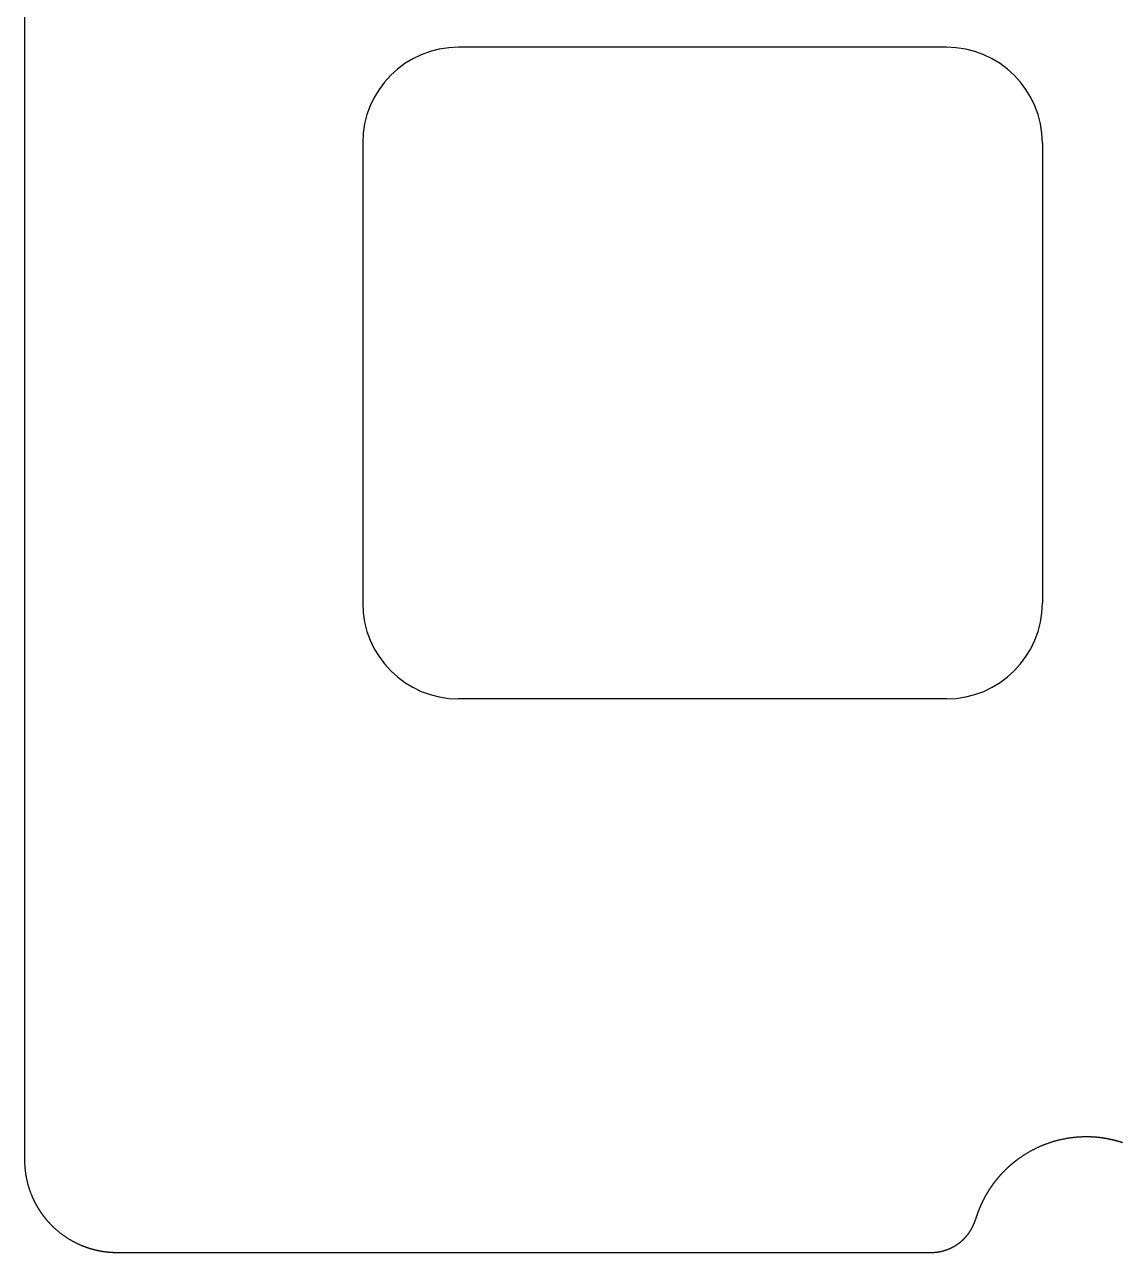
# Model space of a CAD drawing. Header units: millimetres. Extents: x -10 to 277, y -95 to 18.
# Drawn here: x -9.9 to 13.84, y -95.23 to -68.66 of the extents above; entities that cross this region are included whole.
import ezdxf

# ---------------------------------------------------------------- set-up
doc = ezdxf.new("R2010")
doc.units = ezdxf.units.MM
doc.header["$MEASUREMENT"] = 0
doc.layers.add('BLACK', color=7, linetype='CONTINUOUS')
doc.layers.add('Edge.Cuts', color=53, linetype='CONTINUOUS')

msp = doc.modelspace()

# ---------------------------------------------------------------- linework, layer by layer
at = {"layer": 'BLACK', "linetype": 'Continuous'}
for p, q in [((10.037501, -69.15), (-0.5125, -69.15)), ((-2.587499, -71.225), (-2.587499, -81.175001)), ((12.112501, -71.225), (12.112501, -81.175)), ((10.037501, -83.25), (-0.512499, -83.25))]:
    msp.add_line(p, q, dxfattribs=at)
at = {"layer": 'BLACK'}
for centre, radius, start, end in [((-0.512495, -71.225004), 2.075004, 90.0001381, 179.9998896), ((10.037501, -71.225), 2.075, 0, 90), ((-0.512497, -81.174998), 2.075002, 180.0000828, 269.9999448), ((10.037501, -81.175), 2.075, 270, 0)]:
    msp.add_arc(centre, radius, start, end, dxfattribs=at)
at = {"layer": 'Edge.Cuts', "linetype": 'Continuous'}
for p, q in [((-9.9, 16.026), (-9.9, -93.226)), ((11.969982, -92.977242), (11.957281, -92.983462)), ((11.982716, -92.971094), (11.969982, -92.977242)), ((11.995484, -92.965019), (11.982716, -92.971094)), ((12.008286, -92.959017), (11.995484, -92.965019)), ((12.02112, -92.953088), (12.008286, -92.959017)), ((12.033987, -92.947231), (12.02112, -92.953088)), ((12.046885, -92.941448), (12.033987, -92.947231)), ((12.059815, -92.935739), (12.046885, -92.941448)), ((12.072777, -92.930103), (12.059815, -92.935739)), ((12.085769, -92.924541), (12.072777, -92.930103)), ((12.098791, -92.919053), (12.085769, -92.924541)), ((12.111843, -92.913639), (12.098791, -92.919053)), ((12.124925, -92.9083), (12.111843, -92.913639)), ((12.138036, -92.903035), (12.124925, -92.9083)), ((12.151175, -92.897844), (12.138036, -92.903035)), ((12.164343, -92.892729), (12.151175, -92.897844)), ((12.177539, -92.887688), (12.164343, -92.892729)), ((12.190762, -92.882723), (12.177539, -92.887688)), ((12.204012, -92.877833), (12.190762, -92.882723)), ((12.217289, -92.873018), (12.204012, -92.877833)), ((12.230592, -92.868279), (12.217289, -92.873018)), ((12.243921, -92.863615), (12.230592, -92.868279)), ((12.257275, -92.859027), (12.243921, -92.863615)), ((12.270654, -92.854516), (12.257275, -92.859027)), ((12.284058, -92.85008), (12.270654, -92.854516)), ((12.297486, -92.84572), (12.284058, -92.85008)), ((12.310938, -92.841437), (12.297486, -92.84572)), ((12.324414, -92.83723), (12.310938, -92.841437)), ((12.337912, -92.8331), (12.324414, -92.83723)), ((12.351433, -92.829047), (12.337912, -92.8331)), ((12.364976, -92.82507), (12.351433, -92.829047)), ((12.378542, -92.82117), (12.364976, -92.82507)), ((12.392128, -92.817348), (12.378542, -92.82117)), ((12.405736, -92.813602), (12.392128, -92.817348)), ((12.419365, -92.809934), (12.405736, -92.813602)), ((12.433014, -92.806343), (12.419365, -92.809934)), ((12.446683, -92.802829), (12.433014, -92.806343)), ((12.460371, -92.799393), (12.446683, -92.802829)), ((12.474079, -92.796034), (12.460371, -92.799393)), ((12.487805, -92.792754), (12.474079, -92.796034)), ((12.50155, -92.789551), (12.487805, -92.792754)), ((12.515313, -92.786426), (12.50155, -92.789551)), ((12.529094, -92.783378), (12.515313, -92.786426)), ((12.542892, -92.780409), (12.529094, -92.783378)), ((12.556707, -92.777518), (12.542892, -92.780409)), ((12.570539, -92.774706), (12.556707, -92.777518)), ((12.584387, -92.771971), (12.570539, -92.774706)), ((12.598251, -92.769315), (12.584387, -92.771971)), ((12.61213, -92.766737), (12.598251, -92.769315)), ((12.626025, -92.764238), (12.61213, -92.766737)), ((12.639935, -92.761817), (12.626025, -92.764238)), ((12.653859, -92.759475), (12.639935, -92.761817)), ((12.667797, -92.757212), (12.653859, -92.759475)), ((12.681749, -92.755028), (12.667797, -92.757212)), ((12.695715, -92.752922), (12.681749, -92.755028)), ((12.709694, -92.750895), (12.695715, -92.752922)), ((12.723685, -92.748947), (12.709694, -92.750895)), ((12.737689, -92.747078), (12.723685, -92.748947)), ((12.751706, -92.745288), (12.737689, -92.747078)), ((12.765734, -92.743577), (12.751706, -92.745288)), ((12.779773, -92.741946), (12.765734, -92.743577)), ((12.793824, -92.740393), (12.779773, -92.741946)), ((12.807886, -92.73892), (12.793824, -92.740393)), ((12.821958, -92.737526), (12.807886, -92.73892)), ((12.83604, -92.736211), (12.821958, -92.737526)), ((12.850133, -92.734976), (12.83604, -92.736211)), ((12.864235, -92.73382), (12.850133, -92.734976)), ((12.878346, -92.732744), (12.864235, -92.73382)), ((12.892466, -92.731747), (12.878346, -92.732744)), ((12.906595, -92.73083), (12.892466, -92.731747)), ((12.920732, -92.729992), (12.906595, -92.73083)), ((12.934877, -92.729234), (12.920732, -92.729992)), ((12.94903, -92.728556), (12.934877, -92.729234)), ((12.963191, -92.727957), (12.94903, -92.728556)), ((12.977359, -92.727438), (12.963191, -92.727957)), ((12.991533, -92.726999), (12.977359, -92.727438)), ((13.005714, -92.726639), (12.991533, -92.726999)), ((13.019902, -92.72636), (13.005714, -92.726639)), ((13.034096, -92.72616), (13.019902, -92.72636)), ((13.048295, -92.72604), (13.034096, -92.72616)), ((13.0625, -92.726), (13.048295, -92.72604)), ((13.069065, -92.726009), (13.0625, -92.726)), ((13.076173, -92.726037), (13.069065, -92.726009)), ((13.083277, -92.726086), (13.076173, -92.726037)), ((13.090382, -92.726154), (13.083277, -92.726086)), ((13.097483, -92.726243), (13.090382, -92.726154)), ((13.104585, -92.726351), (13.097483, -92.726243)), ((13.111683, -92.726479), (13.104585, -92.726351)), ((13.118782, -92.726628), (13.111683, -92.726479)), ((13.125877, -92.726796), (13.118782, -92.726628)), ((13.132972, -92.726985), (13.125877, -92.726796)), ((13.140064, -92.727193), (13.132972, -92.726985)), ((13.147157, -92.727422), (13.140064, -92.727193)), ((13.154245, -92.72767), (13.147157, -92.727422)), ((13.161334, -92.727938), (13.154245, -92.72767)), ((13.168418, -92.728226), (13.161334, -92.727938)), ((13.175504, -92.728535), (13.168418, -92.728226)), ((13.182585, -92.728863), (13.175504, -92.728535)), ((13.189666, -92.729211), (13.182585, -92.728863)), ((13.196743, -92.729579), (13.189666, -92.729211)), ((13.203821, -92.729967), (13.196743, -92.729579)), ((13.210894, -92.730375), (13.203821, -92.729967)), ((13.217967, -92.730803), (13.210894, -92.730375)), ((13.225036, -92.73125), (13.217967, -92.730803)), ((13.232105, -92.731718), (13.225036, -92.73125)), ((13.23917, -92.732206), (13.232105, -92.731718)), ((13.246235, -92.732713), (13.23917, -92.732206)), ((13.253295, -92.733241), (13.246235, -92.732713)), ((13.260355, -92.733788), (13.253295, -92.733241)), ((13.267411, -92.734355), (13.260355, -92.733788)), ((13.274466, -92.734942), (13.267411, -92.734355)), ((13.281517, -92.735549), (13.274466, -92.734942)), ((13.288568, -92.736176), (13.281517, -92.735549)), ((13.295614, -92.736823), (13.288568, -92.736176)), ((13.302659, -92.737489), (13.295614, -92.736823)), ((13.3097, -92.738176), (13.302659, -92.737489)), ((13.316741, -92.738882), (13.3097, -92.738176)), ((13.323776, -92.739608), (13.316741, -92.738882)), ((13.330812, -92.740354), (13.323776, -92.739608)), ((13.337842, -92.74112), (13.330812, -92.740354)), ((13.344871, -92.741905), (13.337842, -92.74112)), ((13.351896, -92.742711), (13.344871, -92.741905)), ((13.35892, -92.743536), (13.351896, -92.742711)), ((13.365939, -92.744381), (13.35892, -92.743536)), ((13.372957, -92.745246), (13.365939, -92.744381)), ((13.37997, -92.746131), (13.372957, -92.745246)), ((13.386982, -92.747035), (13.37997, -92.746131)), ((13.393989, -92.747959), (13.386982, -92.747035)), ((13.400995, -92.748904), (13.393989, -92.747959)), ((13.407996, -92.749867), (13.400995, -92.748904)), ((13.414996, -92.750851), (13.407996, -92.749867)), ((13.42199, -92.751854), (13.414996, -92.750851)), ((13.428983, -92.752877), (13.42199, -92.751854)), ((13.435971, -92.75392), (13.428983, -92.752877)), ((13.442958, -92.754983), (13.435971, -92.75392)), ((13.449939, -92.756065), (13.442958, -92.754983)), ((13.456919, -92.757167), (13.449939, -92.756065)), ((13.463893, -92.758288), (13.456919, -92.757167)), ((13.470866, -92.75943), (13.463893, -92.758288)), ((13.477833, -92.760591), (13.470866, -92.75943)), ((13.484798, -92.761772), (13.477833, -92.760591)), ((13.491758, -92.762972), (13.484798, -92.761772)), ((13.498717, -92.764192), (13.491758, -92.762972)), ((13.505669, -92.765432), (13.498717, -92.764192)), ((13.51262, -92.766692), (13.505669, -92.765432)), ((13.519565, -92.767971), (13.51262, -92.766692)), ((13.526508, -92.769269), (13.519565, -92.767971)), ((13.533445, -92.770588), (13.526508, -92.769269)), ((13.54038, -92.771926), (13.533445, -92.770588)), ((13.547309, -92.773283), (13.54038, -92.771926)), ((13.554236, -92.774661), (13.547309, -92.773283)), ((13.561157, -92.776057), (13.554236, -92.774661)), ((13.568076, -92.777474), (13.561157, -92.776057)), ((13.574989, -92.778909), (13.568076, -92.777474)), ((13.5819, -92.780365), (13.574989, -92.778909)), ((13.588804, -92.78184), (13.5819, -92.780365)), ((13.595706, -92.783335), (13.588804, -92.78184)), ((13.602601, -92.784849), (13.595706, -92.783335)), ((13.609495, -92.786382), (13.602601, -92.784849)), ((13.616381, -92.787935), (13.609495, -92.786382)), ((13.623265, -92.789508), (13.616381, -92.787935)), ((13.630143, -92.7911), (13.623265, -92.789508)), ((13.637018, -92.792712), (13.630143, -92.7911)), ((13.643887, -92.794343), (13.637018, -92.792712)), ((13.650752, -92.795994), (13.643887, -92.794343)), ((13.657612, -92.797663), (13.650752, -92.795994)), ((13.664468, -92.799353), (13.657612, -92.797663)), ((13.671317, -92.801062), (13.664468, -92.799353)), ((13.678164, -92.80279), (13.671317, -92.801062)), ((13.685004, -92.804537), (13.678164, -92.80279)), ((13.69184, -92.806305), (13.685004, -92.804537)), ((13.69867, -92.808091), (13.69184, -92.806305)), ((13.705496, -92.809897), (13.69867, -92.808091)), ((13.712316, -92.811722), (13.705496, -92.809897)), ((13.719132, -92.813566), (13.712316, -92.811722)), ((13.725942, -92.81543), (13.719132, -92.813566)), ((13.732747, -92.817313), (13.725942, -92.81543)), ((13.739546, -92.819215), (13.732747, -92.817313)), ((13.746341, -92.821137), (13.739546, -92.819215)), ((13.753129, -92.823078), (13.746341, -92.821137)), ((13.759914, -92.825038), (13.753129, -92.823078)), ((13.766691, -92.827017), (13.759914, -92.825038)), ((13.773464, -92.829016), (13.766691, -92.827017)), ((13.78023, -92.831034), (13.773464, -92.829016)), ((13.786992, -92.833071), (13.78023, -92.831034)), ((13.793747, -92.835127), (13.786992, -92.833071)), ((13.800497, -92.837203), (13.793747, -92.835127)), ((13.80724, -92.839297), (13.800497, -92.837203)), ((13.813979, -92.841411), (13.80724, -92.839297)), ((13.820711, -92.843544), (13.813979, -92.841411)), ((13.827438, -92.845696), (13.820711, -92.843544)), ((13.834157, -92.847867), (13.827438, -92.845696)), ((13.840872, -92.850057), (13.834157, -92.847867)), ((13.84758, -92.852266), (13.840872, -92.850057)), ((-9.9, -93.226), (-9.89996, -93.238654)), ((-9.89996, -93.238654), (-9.89984, -93.251306)), ((11.543092, -93.240699), (11.537475, -93.24501)), ((11.548721, -93.236404), (11.543092, -93.240699)), ((11.554362, -93.232124), (11.548721, -93.236404)), ((11.560016, -93.227861), (11.554362, -93.232124)), ((11.565681, -93.223614), (11.560016, -93.227861)), ((11.571358, -93.219382), (11.565681, -93.223614)), ((11.582749, -93.210968), (11.571358, -93.219382)), ((11.594186, -93.202618), (11.582749, -93.210968)), ((11.605671, -93.194333), (11.594186, -93.202618)), ((11.617202, -93.186113), (11.605671, -93.194333)), ((11.628779, -93.177958), (11.617202, -93.186113)), ((11.640402, -93.169869), (11.628779, -93.177958)), ((11.65207, -93.161846), (11.640402, -93.169869)), ((11.663782, -93.15389), (11.65207, -93.161846)), ((11.67554, -93.145999), (11.663782, -93.15389)), ((11.687341, -93.138176), (11.67554, -93.145999)), ((11.699186, -93.13042), (11.687341, -93.138176)), ((11.711074, -93.12273), (11.699186, -93.13042)), ((11.723005, -93.115109), (11.711074, -93.12273)), ((11.734979, -93.107555), (11.723005, -93.115109)), ((11.746994, -93.10007), (11.734979, -93.107555)), ((11.759051, -93.092652), (11.746994, -93.10007)), ((11.77115, -93.085303), (11.759051, -93.092652)), ((11.783289, -93.078024), (11.77115, -93.085303)), ((11.795468, -93.070813), (11.783289, -93.078024)), ((11.807687, -93.063671), (11.795468, -93.070813)), ((11.819946, -93.056599), (11.807687, -93.063671)), ((11.832244, -93.049597), (11.819946, -93.056599)), ((11.844581, -93.042665), (11.832244, -93.049597)), ((11.856955, -93.035803), (11.844581, -93.042665)), ((11.869368, -93.029011), (11.856955, -93.035803)), ((11.881818, -93.02229), (11.869368, -93.029011)), ((11.894305, -93.015641), (11.881818, -93.02229)), ((11.906829, -93.009062), (11.894305, -93.015641)), ((11.919389, -93.002554), (11.906829, -93.009062)), ((11.931985, -92.996118), (11.919389, -93.002554)), ((11.944616, -92.989754), (11.931985, -92.996118)), ((11.957281, -92.983462), (11.944616, -92.989754)), ((-9.89984, -93.251306), (-9.89964, -93.263956)), ((-9.89964, -93.263956), (-9.89936, -93.276603)), ((-9.89936, -93.276603), (-9.899001, -93.289248)), ((-9.899001, -93.289248), (-9.898561, -93.301889)), ((-9.898561, -93.301889), (-9.898042, -93.314526)), ((-9.898042, -93.314526), (-9.897442, -93.327159)), ((-9.897442, -93.327159), (-9.896763, -93.339787)), ((-9.896763, -93.339787), (-9.896004, -93.35241)), ((-9.896004, -93.35241), (-9.895166, -93.365028)), ((-9.895166, -93.365028), (-9.894247, -93.37764)), ((-9.894247, -93.37764), (-9.893249, -93.390245)), ((-9.893249, -93.390245), (-9.892171, -93.402843)), ((-9.892171, -93.402843), (-9.891014, -93.415434)), ((-9.891014, -93.415434), (-9.889777, -93.428017)), ((-9.889777, -93.428017), (-9.88846, -93.440592)), ((-9.88846, -93.440592), (-9.887064, -93.453157)), ((-9.887064, -93.453157), (-9.885589, -93.465714)), ((-9.885589, -93.465714), (-9.884034, -93.478261)), ((-9.884034, -93.478261), (-9.8824, -93.490798)), ((-9.8824, -93.490798), (-9.880686, -93.503325)), ((-9.880686, -93.503325), (-9.878894, -93.51584)), ((11.248629, -93.50544), (11.243765, -93.510578)), ((11.253506, -93.500317), (11.248629, -93.50544)), ((11.258398, -93.495206), (11.253506, -93.500317)), ((11.263304, -93.49011), (11.258398, -93.495206)), ((11.268226, -93.485027), (11.263304, -93.49011)), ((11.273161, -93.479958), (11.268226, -93.485027)), ((11.278111, -93.474903), (11.273161, -93.479958)), ((11.283076, -93.469862), (11.278111, -93.474903)), ((11.288055, -93.464834), (11.283076, -93.469862)), ((11.293048, -93.459821), (11.288055, -93.464834)), ((11.298055, -93.454821), (11.293048, -93.459821)), ((11.303077, -93.449836), (11.298055, -93.454821)), ((11.308113, -93.444865), (11.303077, -93.449836)), ((11.313163, -93.439908), (11.308113, -93.444865)), ((11.318227, -93.434964), (11.313163, -93.439908)), ((11.323305, -93.430036), (11.318227, -93.434964)), ((11.328398, -93.425121), (11.323305, -93.430036)), ((11.333504, -93.420221), (11.328398, -93.425121)), ((11.338625, -93.415335), (11.333504, -93.420221)), ((11.343758, -93.410464), (11.338625, -93.415335)), ((11.348907, -93.405607), (11.343758, -93.410464)), ((11.354068, -93.400764), (11.348907, -93.405607)), ((11.359244, -93.395936), (11.354068, -93.400764)), ((11.364433, -93.391123), (11.359244, -93.395936)), ((11.369637, -93.386324), (11.364433, -93.391123)), ((11.374853, -93.381539), (11.369637, -93.386324)), ((11.380084, -93.37677), (11.374853, -93.381539)), ((11.385327, -93.372015), (11.380084, -93.37677)), ((11.390585, -93.367274), (11.385327, -93.372015)), ((11.395856, -93.362549), (11.390585, -93.367274)), ((11.40114, -93.357838), (11.395856, -93.362549)), ((11.406437, -93.353143), (11.40114, -93.357838)), ((11.411749, -93.348462), (11.406437, -93.353143)), ((11.417073, -93.343796), (11.411749, -93.348462)), ((11.42241, -93.339145), (11.417073, -93.343796)), ((11.427761, -93.334509), (11.42241, -93.339145)), ((11.433125, -93.329889), (11.427761, -93.334509)), ((11.438502, -93.325283), (11.433125, -93.329889)), ((11.443892, -93.320692), (11.438502, -93.325283)), ((11.449295, -93.316117), (11.443892, -93.320692)), ((11.454711, -93.311557), (11.449295, -93.316117)), ((11.46014, -93.307012), (11.454711, -93.311557)), ((11.465582, -93.302483), (11.46014, -93.307012)), ((11.471036, -93.297969), (11.465582, -93.302483)), ((11.476504, -93.29347), (11.471036, -93.297969)), ((11.481984, -93.288987), (11.476504, -93.29347)), ((11.487476, -93.284519), (11.481984, -93.288987)), ((11.492982, -93.280066), (11.487476, -93.284519)), ((11.4985, -93.27563), (11.492982, -93.280066)), ((11.50403, -93.271208), (11.4985, -93.27563)), ((11.509574, -93.266803), (11.50403, -93.271208)), ((11.515129, -93.262413), (11.509574, -93.266803)), ((11.520697, -93.258038), (11.515129, -93.262413)), ((11.526277, -93.25368), (11.520697, -93.258038)), ((11.53187, -93.249337), (11.526277, -93.25368)), ((11.537475, -93.24501), (11.53187, -93.249337)), ((-9.878894, -93.51584), (-9.877022, -93.528344)), ((-9.877022, -93.528344), (-9.875071, -93.540836)), ((-9.875071, -93.540836), (-9.873041, -93.553315)), ((-9.873041, -93.553315), (-9.870933, -93.565781)), ((-9.870933, -93.565781), (-9.868745, -93.578234)), ((-9.868745, -93.578234), (-9.866479, -93.590673)), ((-9.866479, -93.590673), (-9.864134, -93.603098)), ((-9.864134, -93.603098), (-9.86171, -93.615507)), ((-9.86171, -93.615507), (-9.859208, -93.627902)), ((-9.859208, -93.627902), (-9.856628, -93.64028)), ((-9.856628, -93.64028), (-9.853969, -93.652642)), ((-9.853969, -93.652642), (-9.851232, -93.664988)), ((-9.851232, -93.664988), (-9.848417, -93.677316)), ((-9.848417, -93.677316), (-9.845524, -93.689626)), ((-9.845524, -93.689626), (-9.842553, -93.701918)), ((-9.842553, -93.701918), (-9.839505, -93.714191)), ((-9.839505, -93.714191), (-9.836379, -93.726446)), ((-9.836379, -93.726446), (-9.833175, -93.73868)), ((-9.833175, -93.73868), (-9.829894, -93.750894)), ((-9.829894, -93.750894), (-9.826535, -93.763087)), ((-9.826535, -93.763087), (-9.8231, -93.775259)), ((-9.8231, -93.775259), (-9.819587, -93.78741)), ((11.028324, -93.772348), (11.024224, -93.778099)), ((11.03244, -93.766607), (11.028324, -93.772348)), ((11.036572, -93.760879), (11.03244, -93.766607)), ((11.040721, -93.755161), (11.036572, -93.760879)), ((11.044886, -93.749456), (11.040721, -93.755161)), ((11.049067, -93.743762), (11.044886, -93.749456)), ((11.053264, -93.73808), (11.049067, -93.743762)), ((11.057478, -93.732409), (11.053264, -93.73808)), ((11.061708, -93.726751), (11.057478, -93.732409)), ((11.065954, -93.721104), (11.061708, -93.726751)), ((11.070216, -93.715469), (11.065954, -93.721104)), ((11.074494, -93.709846), (11.070216, -93.715469)), ((11.078788, -93.704235), (11.074494, -93.709846)), ((11.083099, -93.698636), (11.078788, -93.704235)), ((11.087424, -93.693049), (11.083099, -93.698636)), ((11.091767, -93.687474), (11.087424, -93.693049)), ((11.096124, -93.681912), (11.091767, -93.687474)), ((11.100499, -93.676361), (11.096124, -93.681912)), ((11.104888, -93.670823), (11.100499, -93.676361)), ((11.109294, -93.665296), (11.104888, -93.670823)), ((11.113714, -93.659783), (11.109294, -93.665296)), ((11.118152, -93.654281), (11.113714, -93.659783)), ((11.122604, -93.648793), (11.118152, -93.654281)), ((11.127073, -93.643316), (11.122604, -93.648793)), ((11.131556, -93.637852), (11.127073, -93.643316)), ((11.136056, -93.6324), (11.131556, -93.637852)), ((11.140571, -93.626962), (11.136056, -93.6324)), ((11.145102, -93.621535), (11.140571, -93.626962)), ((11.149648, -93.616122), (11.145102, -93.621535)), ((11.15421, -93.610721), (11.149648, -93.616122)), ((11.158786, -93.605333), (11.15421, -93.610721)), ((11.163379, -93.599957), (11.158786, -93.605333)), ((11.167986, -93.594595), (11.163379, -93.599957)), ((11.17261, -93.589245), (11.167986, -93.594595)), ((11.177248, -93.583909), (11.17261, -93.589245)), ((11.181901, -93.578585), (11.177248, -93.583909)), ((11.18657, -93.573275), (11.181901, -93.578585)), ((11.191254, -93.567977), (11.18657, -93.573275)), ((11.195953, -93.562693), (11.191254, -93.567977)), ((11.200667, -93.557421), (11.195953, -93.562693)), ((11.205396, -93.552163), (11.200667, -93.557421)), ((11.21014, -93.546918), (11.205396, -93.552163)), ((11.214899, -93.541687), (11.21014, -93.546918)), ((11.219673, -93.536468), (11.214899, -93.541687)), ((11.224462, -93.531263), (11.219673, -93.536468)), ((11.229266, -93.526071), (11.224462, -93.531263)), ((11.234084, -93.520894), (11.229266, -93.526071)), ((11.238918, -93.515729), (11.234084, -93.520894)), ((11.243765, -93.510578), (11.238918, -93.515729)), ((-9.819587, -93.78741), (-9.815998, -93.799538)), ((-9.815998, -93.799538), (-9.812332, -93.811644)), ((-9.812332, -93.811644), (-9.80859, -93.823726)), ((-9.80859, -93.823726), (-9.804771, -93.835785)), ((-9.804771, -93.835785), (-9.800875, -93.847819)), ((-9.800875, -93.847819), (-9.796904, -93.859829)), ((-9.796904, -93.859829), (-9.792857, -93.871814)), ((-9.792857, -93.871814), (-9.788734, -93.883773)), ((-9.788734, -93.883773), (-9.784535, -93.895706)), ((-9.784535, -93.895706), (-9.780261, -93.907613)), ((-9.780261, -93.907613), (-9.775912, -93.919492)), ((-9.775912, -93.919492), (-9.771487, -93.931344)), ((-9.771487, -93.931344), (-9.766988, -93.943167)), ((-9.766988, -93.943167), (-9.762414, -93.954962)), ((-9.762414, -93.954962), (-9.757765, -93.966728)), ((-9.757765, -93.966728), (-9.753042, -93.978465)), ((-9.753042, -93.978465), (-9.748245, -93.990171)), ((-9.748245, -93.990171), (-9.745819, -93.996013)), ((-9.745819, -93.996013), (-9.743374, -94.001847)), ((-9.743374, -94.001847), (-9.740911, -94.007674)), ((-9.740911, -94.007674), (-9.738429, -94.013492)), ((-9.738429, -94.013492), (-9.735929, -94.019303)), ((-9.735929, -94.019303), (-9.733411, -94.025106)), ((-9.733411, -94.025106), (-9.730874, -94.030901)), ((-9.730874, -94.030901), (-9.728319, -94.036688)), ((-9.728319, -94.036688), (-9.725746, -94.042466)), ((10.863838, -94.035692), (10.860487, -94.041906)), ((10.867207, -94.029485), (10.863838, -94.035692)), ((10.870593, -94.02329), (10.867207, -94.029485)), ((10.873998, -94.017103), (10.870593, -94.02329)), ((10.877419, -94.010928), (10.873998, -94.017103)), ((10.880858, -94.00476), (10.877419, -94.010928)), ((10.884314, -93.998604), (10.880858, -94.00476)), ((10.887789, -93.992456), (10.884314, -93.998604)), ((10.891279, -93.98632), (10.887789, -93.992456)), ((10.894788, -93.980192), (10.891279, -93.98632)), ((10.898314, -93.974076), (10.894788, -93.980192)), ((10.901857, -93.967968), (10.898314, -93.974076)), ((10.905417, -93.961872), (10.901857, -93.967968)), ((10.908996, -93.955784), (10.905417, -93.961872)), ((10.91259, -93.949709), (10.908996, -93.955784)), ((10.916203, -93.943641), (10.91259, -93.949709)), ((10.919832, -93.937586), (10.916203, -93.943641)), ((10.923479, -93.931539), (10.919832, -93.937586)), ((10.927142, -93.925505), (10.923479, -93.931539)), ((10.930823, -93.919479), (10.927142, -93.925505)), ((10.934521, -93.913465), (10.930823, -93.919479)), ((10.938236, -93.90746), (10.934521, -93.913465)), ((10.941967, -93.901467), (10.938236, -93.90746)), ((10.945717, -93.895483), (10.941967, -93.901467)), ((10.949482, -93.889511), (10.945717, -93.895483)), ((10.953266, -93.883548), (10.949482, -93.889511)), ((10.957065, -93.877598), (10.953266, -93.883548)), ((10.960882, -93.871656), (10.957065, -93.877598)), ((10.964715, -93.865727), (10.960882, -93.871656)), ((10.968566, -93.859807), (10.964715, -93.865727)), ((10.972433, -93.8539), (10.968566, -93.859807)), ((10.976317, -93.848002), (10.972433, -93.8539)), ((10.980217, -93.842116), (10.976317, -93.848002)), ((10.984135, -93.83624), (10.980217, -93.842116)), ((10.988069, -93.830377), (10.984135, -93.83624)), ((10.992021, -93.824522), (10.988069, -93.830377)), ((10.995988, -93.818681), (10.992021, -93.824522)), ((10.999972, -93.812849), (10.995988, -93.818681)), ((11.003972, -93.80703), (10.999972, -93.812849)), ((11.00799, -93.801221), (11.003972, -93.80703)), ((11.012024, -93.795424), (11.00799, -93.801221)), ((11.016074, -93.789637), (11.012024, -93.795424)), ((11.020141, -93.783863), (11.016074, -93.789637)), ((11.024224, -93.778099), (11.020141, -93.783863)), ((-9.725746, -94.042466), (-9.723154, -94.048237)), ((-9.723154, -94.048237), (-9.720544, -94.053999)), ((-9.720544, -94.053999), (-9.717916, -94.059753)), ((-9.717916, -94.059753), (-9.71527, -94.065499)), ((-9.71527, -94.065499), (-9.712606, -94.071236)), ((-9.712606, -94.071236), (-9.709923, -94.076965)), ((-9.709923, -94.076965), (-9.707223, -94.082685)), ((-9.707223, -94.082685), (-9.704504, -94.088397)), ((-9.704504, -94.088397), (-9.701767, -94.0941)), ((-9.701767, -94.0941), (-9.699013, -94.099794)), ((-9.699013, -94.099794), (-9.69624, -94.10548)), ((-9.69624, -94.10548), (-9.69345, -94.111157)), ((-9.69345, -94.111157), (-9.690641, -94.116825)), ((-9.690641, -94.116825), (-9.687815, -94.122484)), ((-9.687815, -94.122484), (-9.68497, -94.128134)), ((-9.68497, -94.128134), (-9.682108, -94.133775)), ((-9.682108, -94.133775), (-9.679228, -94.139407)), ((-9.679228, -94.139407), (-9.67633, -94.14503)), ((-9.67633, -94.14503), (-9.673415, -94.150643)), ((-9.673415, -94.150643), (-9.670482, -94.156247)), ((-9.670482, -94.156247), (-9.66753, -94.161843)), ((-9.66753, -94.161843), (-9.664562, -94.167428)), ((-9.664562, -94.167428), (-9.661576, -94.173004)), ((-9.661576, -94.173004), (-9.658572, -94.178571)), ((-9.658572, -94.178571), (-9.65555, -94.184128)), ((-9.65555, -94.184128), (-9.652512, -94.189675)), ((-9.652512, -94.189675), (-9.649455, -94.195213)), ((-9.649455, -94.195213), (-9.646381, -94.200741)), ((-9.646381, -94.200741), (-9.64329, -94.20626)), ((-9.64329, -94.20626), (-9.640181, -94.211768)), ((-9.640181, -94.211768), (-9.637055, -94.217267)), ((-9.637055, -94.217267), (-9.633911, -94.222755)), ((-9.633911, -94.222755), (-9.63075, -94.228234)), ((-9.63075, -94.228234), (-9.627572, -94.233702)), ((-9.627572, -94.233702), (-9.624376, -94.239161)), ((-9.624376, -94.239161), (-9.621164, -94.244609)), ((-9.621164, -94.244609), (-9.617934, -94.250047)), ((-9.617934, -94.250047), (-9.614687, -94.255475)), ((-9.614687, -94.255475), (-9.611423, -94.260893)), ((-9.611423, -94.260893), (-9.608142, -94.266299)), ((-9.608142, -94.266299), (-9.604843, -94.271696)), ((-9.604843, -94.271696), (-9.601528, -94.277082)), ((-9.601528, -94.277082), (-9.598195, -94.282458)), ((-9.598195, -94.282458), (-9.594846, -94.287823)), ((-9.594846, -94.287823), (-9.59148, -94.293178)), ((-9.59148, -94.293178), (-9.588097, -94.298521)), ((-9.588097, -94.298521), (-9.584696, -94.303854)), ((-9.584696, -94.303854), (-9.58128, -94.309176)), ((10.738431, -94.304541), (10.735835, -94.311125)), ((10.741046, -94.297963), (10.738431, -94.304541)), ((10.743679, -94.291396), (10.741046, -94.297963)), ((10.746331, -94.284835), (10.743679, -94.291396)), ((10.749001, -94.278283), (10.746331, -94.284835)), ((10.751689, -94.271738), (10.749001, -94.278283)), ((10.754395, -94.265203), (10.751689, -94.271738)), ((10.75712, -94.258675), (10.754395, -94.265203)), ((10.759863, -94.252156), (10.75712, -94.258675)), ((10.762625, -94.245644), (10.759863, -94.252156)), ((10.765403, -94.239142), (10.762625, -94.245644)), ((10.768201, -94.232647), (10.765403, -94.239142)), ((10.771017, -94.226162), (10.768201, -94.232647)), ((10.773851, -94.219684), (10.771017, -94.226162)), ((10.776702, -94.213216), (10.773851, -94.219684)), ((10.779573, -94.206754), (10.776702, -94.213216)), ((10.782461, -94.200303), (10.779573, -94.206754)), ((10.785367, -94.193859), (10.782461, -94.200303)), ((10.788291, -94.187426), (10.785367, -94.193859)), ((10.791234, -94.180999), (10.788291, -94.187426)), ((10.794194, -94.174583), (10.791234, -94.180999)), ((10.797172, -94.168173), (10.794194, -94.174583)), ((10.800168, -94.161775), (10.797172, -94.168173)), ((10.803183, -94.155383), (10.800168, -94.161775)), ((10.806215, -94.149002), (10.803183, -94.155383)), ((10.809265, -94.142628), (10.806215, -94.149002)), ((10.812333, -94.136265), (10.809265, -94.142628)), ((10.815419, -94.129909), (10.812333, -94.136265)), ((10.818522, -94.123564), (10.815419, -94.129909)), ((10.821644, -94.117226), (10.818522, -94.123564)), ((10.824783, -94.1109), (10.821644, -94.117226)), ((10.827941, -94.10458), (10.824783, -94.1109)), ((10.831115, -94.098272), (10.827941, -94.10458)), ((10.834308, -94.09197), (10.831115, -94.098272)), ((10.837518, -94.08568), (10.834308, -94.09197)), ((10.840747, -94.079398), (10.837518, -94.08568)), ((10.843992, -94.073127), (10.840747, -94.079398)), ((10.847256, -94.066863), (10.843992, -94.073127)), ((10.850537, -94.06061), (10.847256, -94.066863)), ((10.853836, -94.054366), (10.850537, -94.06061)), ((10.857152, -94.048132), (10.853836, -94.054366)), ((10.860487, -94.041906), (10.857152, -94.048132)), ((-9.58128, -94.309176), (-9.577846, -94.314487)), ((-9.577846, -94.314487), (-9.574396, -94.319787)), ((-9.574396, -94.319787), (-9.570928, -94.325077)), ((-9.570928, -94.325077), (-9.567444, -94.330355)), ((-9.567444, -94.330355), (-9.563944, -94.335623)), ((-9.563944, -94.335623), (-9.560427, -94.340879)), ((-9.560427, -94.340879), (-9.556893, -94.346124)), ((-9.556893, -94.346124), (-9.553343, -94.351357)), ((-9.553343, -94.351357), (-9.549775, -94.35658)), ((-9.549775, -94.35658), (-9.546192, -94.361791)), ((-9.546192, -94.361791), (-9.542592, -94.366991)), ((-9.542592, -94.366991), (-9.538976, -94.372179)), ((-9.538976, -94.372179), (-9.535343, -94.377356)), ((-9.535343, -94.377356), (-9.531695, -94.382521)), ((-9.531695, -94.382521), (-9.528029, -94.387676)), ((-9.528029, -94.387676), (-9.524348, -94.392817)), ((-9.524348, -94.392817), (-9.52065, -94.397948)), ((-9.52065, -94.397948), (-9.516936, -94.403067)), ((-9.516936, -94.403067), (-9.513205, -94.408174)), ((-9.513205, -94.408174), (-9.509459, -94.413269)), ((-9.509459, -94.413269), (-9.505696, -94.418353)), ((-9.505696, -94.418353), (-9.501918, -94.423424)), ((-9.501918, -94.423424), (-9.498123, -94.428484)), ((-9.498123, -94.428484), (-9.494313, -94.433531)), ((-9.494313, -94.433531), (-9.490486, -94.438566)), ((-9.490486, -94.438566), (-9.486644, -94.443589)), ((-9.486644, -94.443589), (-9.482785, -94.448601)), ((-9.482785, -94.448601), (-9.478911, -94.453599)), ((-9.478911, -94.453599), (-9.475021, -94.458586)), ((-9.475021, -94.458586), (-9.471115, -94.46356)), ((-9.471115, -94.46356), (-9.467193, -94.468523)), ((-9.467193, -94.468523), (-9.463256, -94.473472)), ((-9.463256, -94.473472), (-9.459303, -94.47841)), ((-9.459303, -94.47841), (-9.455335, -94.483334)), ((-9.455335, -94.483334), (-9.45135, -94.488247)), ((-9.45135, -94.488247), (-9.447351, -94.493146)), ((-9.447351, -94.493146), (-9.443335, -94.498034)), ((-9.443335, -94.498034), (-9.439304, -94.502907)), ((-9.439304, -94.502907), (-9.435258, -94.50777)), ((-9.435258, -94.50777), (-9.431196, -94.512618)), ((-9.431196, -94.512618), (-9.427119, -94.517455)), ((-9.427119, -94.517455), (-9.423027, -94.522278)), ((-9.423027, -94.522278), (-9.418918, -94.527089)), ((-9.418918, -94.527089), (-9.414796, -94.531886)), ((-9.414796, -94.531886), (-9.410657, -94.536671)), ((-9.410657, -94.536671), (-9.406504, -94.541442)), ((-9.406504, -94.541442), (-9.402335, -94.546201)), ((-9.402335, -94.546201), (-9.398151, -94.550946)), ((-9.398151, -94.550946), (-9.393952, -94.555678)), ((-9.393952, -94.555678), (-9.389738, -94.560397)), ((-9.389738, -94.560397), (-9.385509, -94.565104)), ((-9.385509, -94.565104), (-9.381265, -94.569796)), ((-9.381265, -94.569796), (-9.377006, -94.574475)), ((10.646164, -94.573281), (10.647708, -94.569076)), ((10.647708, -94.569076), (10.649235, -94.564861)), ((10.649235, -94.564861), (10.650742, -94.560641)), ((10.650742, -94.560641), (10.652232, -94.556412)), ((10.652232, -94.556412), (10.653702, -94.552176)), ((10.653702, -94.552176), (10.655154, -94.547932)), ((10.655154, -94.547932), (10.656587, -94.543682)), ((10.656587, -94.543682), (10.658002, -94.539422)), ((10.658002, -94.539422), (10.659397, -94.535157)), ((10.659397, -94.535157), (10.660775, -94.530883)), ((10.660775, -94.530883), (10.662133, -94.526604)), ((10.662133, -94.526604), (10.663473, -94.522316)), ((10.663473, -94.522316), (10.664793, -94.518022)), ((10.664793, -94.518022), (10.666096, -94.51372)), ((10.666096, -94.51372), (10.6667, -94.5117)), ((10.668584, -94.505411), (10.6667, -94.5117)), ((10.670642, -94.498608), (10.668584, -94.505411)), ((10.672719, -94.491814), (10.670642, -94.498608)), ((10.674814, -94.485024), (10.672719, -94.491814)), ((10.676928, -94.478245), (10.674814, -94.485024)), ((10.679061, -94.47147), (10.676928, -94.478245)), ((10.681213, -94.464704), (10.679061, -94.47147)), ((10.683383, -94.457944), (10.681213, -94.464704)), ((10.685572, -94.451193), (10.683383, -94.457944)), ((10.68778, -94.444447), (10.685572, -94.451193)), ((10.690006, -94.43771), (10.68778, -94.444447)), ((10.692251, -94.430979), (10.690006, -94.43771)), ((10.694515, -94.424257), (10.692251, -94.430979)), ((10.696797, -94.41754), (10.694515, -94.424257)), ((10.699098, -94.410833), (10.696797, -94.41754)), ((10.701418, -94.404131), (10.699098, -94.410833)), ((10.703755, -94.397439), (10.701418, -94.404131)), ((10.706112, -94.390752), (10.703755, -94.397439)), ((10.708487, -94.384075), (10.706112, -94.390752)), ((10.710881, -94.377404), (10.708487, -94.384075)), ((10.713293, -94.370742), (10.710881, -94.377404)), ((10.715724, -94.364086), (10.713293, -94.370742)), ((10.718173, -94.357439), (10.715724, -94.364086)), ((10.720641, -94.350799), (10.718173, -94.357439)), ((10.723127, -94.344168), (10.720641, -94.350799)), ((10.725632, -94.337542), (10.723127, -94.344168)), ((10.728155, -94.330927), (10.725632, -94.337542)), ((10.730697, -94.324318), (10.728155, -94.330927)), ((10.733256, -94.317718), (10.730697, -94.324318)), ((10.735835, -94.311125), (10.733256, -94.317718)), ((-9.377006, -94.574475), (-9.372733, -94.579141)), ((-9.372733, -94.579141), (-9.368443, -94.583794)), ((-9.368443, -94.583794), (-9.36414, -94.588433)), ((-9.36414, -94.588433), (-9.359821, -94.593059)), ((-9.359821, -94.593059), (-9.355489, -94.597671)), ((-9.355489, -94.597671), (-9.35114, -94.60227)), ((-9.35114, -94.60227), (-9.346778, -94.606854)), ((-9.346778, -94.606854), (-9.3424, -94.611426)), ((-9.3424, -94.611426), (-9.338009, -94.615984)), ((-9.338009, -94.615984), (-9.333602, -94.620528)), ((-9.333602, -94.620528), (-9.329182, -94.625058)), ((-9.329182, -94.625058), (-9.324746, -94.629575)), ((-9.324746, -94.629575), (-9.320296, -94.634077)), ((-9.320296, -94.634077), (-9.315831, -94.638567)), ((-9.315831, -94.638567), (-9.3142, -94.6402)), ((-9.3142, -94.6402), (-9.305223, -94.64912)), ((-9.305223, -94.64912), (-9.296191, -94.657982)), ((-9.296191, -94.657982), (-9.287104, -94.666787)), ((-9.287104, -94.666787), (-9.277963, -94.675533)), ((-9.277963, -94.675533), (-9.268767, -94.68422)), ((-9.268767, -94.68422), (-9.259517, -94.692849)), ((-9.259517, -94.692849), (-9.250213, -94.701418)), ((-9.250213, -94.701418), (-9.240855, -94.709928)), ((-9.240855, -94.709928), (-9.231445, -94.718378)), ((-9.231445, -94.718378), (-9.221982, -94.726768)), ((-9.221982, -94.726768), (-9.212466, -94.735097)), ((-9.212466, -94.735097), (-9.202898, -94.743366)), ((-9.202898, -94.743366), (-9.193278, -94.751574)), ((-9.193278, -94.751574), (-9.183607, -94.759721)), ((-9.183607, -94.759721), (-9.173885, -94.767806)), ((-9.173885, -94.767806), (-9.164113, -94.77583)), ((-9.164113, -94.77583), (-9.154289, -94.783791)), ((-9.154289, -94.783791), (-9.144416, -94.79169)), ((-9.144416, -94.79169), (-9.134493, -94.799526)), ((-9.134493, -94.799526), (-9.124521, -94.8073)), ((-9.124521, -94.8073), (-9.1145, -94.81501)), ((-9.1145, -94.81501), (-9.104431, -94.822656)), ((-9.104431, -94.822656), (-9.094313, -94.830239)), ((-9.094313, -94.830239), (-9.084148, -94.837757)), ((-9.084148, -94.837757), (-9.073935, -94.845211)), ((10.496601, -94.841516), (10.499346, -94.837988)), ((10.499346, -94.837988), (10.502073, -94.834449)), ((10.502073, -94.834449), (10.504785, -94.830896)), ((10.504785, -94.830896), (10.507481, -94.827333)), ((10.507481, -94.827333), (10.510161, -94.823756)), ((10.510161, -94.823756), (10.512824, -94.82017)), ((10.512824, -94.82017), (10.515472, -94.81657)), ((10.515472, -94.81657), (10.518102, -94.812959)), ((10.518102, -94.812959), (10.520718, -94.809336)), ((10.520718, -94.809336), (10.523315, -94.805703)), ((10.523315, -94.805703), (10.525898, -94.802056)), ((10.525898, -94.802056), (10.528463, -94.7984)), ((10.528463, -94.7984), (10.531012, -94.794731)), ((10.531012, -94.794731), (10.533544, -94.791052)), ((10.533544, -94.791052), (10.536061, -94.787361)), ((10.536061, -94.787361), (10.53856, -94.78366)), ((10.53856, -94.78366), (10.541043, -94.779946)), ((10.541043, -94.779946), (10.543508, -94.776223)), ((10.543508, -94.776223), (10.545957, -94.772488)), ((10.545957, -94.772488), (10.548389, -94.768743)), ((10.548389, -94.768743), (10.550805, -94.764986)), ((10.550805, -94.764986), (10.553203, -94.761219)), ((10.553203, -94.761219), (10.555585, -94.757441)), ((10.555585, -94.757441), (10.557949, -94.753653)), ((10.557949, -94.753653), (10.560297, -94.749854)), ((10.560297, -94.749854), (10.562627, -94.746045)), ((10.562627, -94.746045), (10.56494, -94.742225)), ((10.56494, -94.742225), (10.567236, -94.738395)), ((10.567236, -94.738395), (10.569515, -94.734554)), ((10.569515, -94.734554), (10.571777, -94.730705)), ((10.571777, -94.730705), (10.574021, -94.726844)), ((10.574021, -94.726844), (10.576248, -94.722974)), ((10.576248, -94.722974), (10.578458, -94.719092)), ((10.578458, -94.719092), (10.58065, -94.715203)), ((10.58065, -94.715203), (10.582825, -94.711302)), ((10.582825, -94.711302), (10.584982, -94.707393)), ((10.584982, -94.707393), (10.587123, -94.703472)), ((10.587123, -94.703472), (10.589245, -94.699543)), ((10.589245, -94.699543), (10.59135, -94.695603)), ((10.59135, -94.695603), (10.593437, -94.691656)), ((10.593437, -94.691656), (10.595507, -94.687697)), ((10.595507, -94.687697), (10.597558, -94.68373)), ((10.597558, -94.68373), (10.599593, -94.679753)), ((10.599593, -94.679753), (10.601609, -94.675768)), ((10.601609, -94.675768), (10.603608, -94.671771)), ((10.603608, -94.671771), (10.605589, -94.667768)), ((10.605589, -94.667768), (10.607552, -94.663753)), ((10.607552, -94.663753), (10.609497, -94.659732)), ((10.609497, -94.659732), (10.611424, -94.655699)), ((10.611424, -94.655699), (10.613333, -94.65166)), ((10.613333, -94.65166), (10.615225, -94.64761)), ((10.615225, -94.64761), (10.617098, -94.643553)), ((10.617098, -94.643553), (10.618954, -94.639485)), ((10.618954, -94.639485), (10.620791, -94.635411)), ((10.620791, -94.635411), (10.62261, -94.631326)), ((10.62261, -94.631326), (10.624411, -94.627234)), ((10.624411, -94.627234), (10.626194, -94.623132)), ((10.626194, -94.623132), (10.627959, -94.619024)), ((10.627959, -94.619024), (10.629706, -94.614905)), ((10.629706, -94.614905), (10.631433, -94.61078)), ((10.631433, -94.61078), (10.633144, -94.606645)), ((10.633144, -94.606645), (10.634835, -94.602504)), ((10.634835, -94.602504), (10.636509, -94.598352)), ((10.636509, -94.598352), (10.638164, -94.594194)), ((10.638164, -94.594194), (10.639801, -94.590027)), ((10.639801, -94.590027), (10.641419, -94.585853)), ((10.641419, -94.585853), (10.64302, -94.581669)), ((10.64302, -94.581669), (10.644601, -94.57748)), ((10.644601, -94.57748), (10.646164, -94.573281)), ((-9.073935, -94.845211), (-9.063675, -94.852601)), ((-9.063675, -94.852601), (-9.053368, -94.859925)), ((-9.053368, -94.859925), (-9.043016, -94.867184)), ((-9.043016, -94.867184), (-9.032617, -94.874378)), ((-9.032617, -94.874378), (-9.022173, -94.881506)), ((-9.022173, -94.881506), (-9.011684, -94.888567)), ((-9.011684, -94.888567), (-9.00115, -94.895563)), ((-9.00115, -94.895563), (-8.990572, -94.902491)), ((-8.990572, -94.902491), (-8.979951, -94.909353)), ((-8.979951, -94.909353), (-8.969286, -94.916148)), ((-8.969286, -94.916148), (-8.958578, -94.922875)), ((-8.958578, -94.922875), (-8.947827, -94.929534)), ((-8.947827, -94.929534), (-8.937034, -94.936126)), ((-8.937034, -94.936126), (-8.9262, -94.942649)), ((-8.9262, -94.942649), (-8.915324, -94.949104)), ((-8.915324, -94.949104), (-8.904408, -94.95549)), ((-8.904408, -94.95549), (-8.893451, -94.961806)), ((-8.893451, -94.961806), (-8.882454, -94.968054)), ((-8.882454, -94.968054), (-8.871417, -94.974232)), ((-8.871417, -94.974232), (-8.860342, -94.98034)), ((-8.860342, -94.98034), (-8.849228, -94.986379)), ((-8.849228, -94.986379), (-8.838075, -94.992347)), ((-8.838075, -94.992347), (-8.826885, -94.998244)), ((-8.826885, -94.998244), (-8.815658, -95.004071)), ((-8.815658, -95.004071), (-8.804394, -95.009826)), ((-8.804394, -95.009826), (-8.793093, -95.015511)), ((-8.793093, -95.015511), (-8.781757, -95.021124)), ((-8.781757, -95.021124), (-8.770385, -95.026665)), ((-8.770385, -95.026665), (-8.758978, -95.032134)), ((-8.758978, -95.032134), (-8.747537, -95.037531)), ((-8.747537, -95.037531), (-8.736061, -95.042856)), ((-8.736061, -95.042856), (-8.724552, -95.048108)), ((-8.724552, -95.048108), (-8.71301, -95.053287)), ((-8.71301, -95.053287), (-8.701436, -95.058394)), ((-8.701436, -95.058394), (-8.689829, -95.063427)), ((-8.689829, -95.063427), (-8.67819, -95.068386)), ((-8.67819, -95.068386), (-8.66652, -95.073272)), ((-8.66652, -95.073272), (-8.660674, -95.075687)), ((-8.660674, -95.075687), (-8.65482, -95.078084)), ((-8.65482, -95.078084), (-8.648958, -95.080462)), ((-8.648958, -95.080462), (-8.643089, -95.082822)), ((-8.643089, -95.082822), (-8.637213, -95.085163)), ((-8.637213, -95.085163), (-8.631329, -95.087486)), ((-8.631329, -95.087486), (-8.625438, -95.08979)), ((-8.625438, -95.08979), (-8.619539, -95.092075)), ((-8.619539, -95.092075), (-8.613633, -95.094342)), ((-8.613633, -95.094342), (-8.607721, -95.09659)), ((-8.607721, -95.09659), (-8.601801, -95.098819)), ((-8.601801, -95.098819), (-8.595874, -95.101029)), ((-8.595874, -95.101029), (-8.58994, -95.103221)), ((-8.58994, -95.103221), (-8.583999, -95.105394)), ((10.180415, -95.107611), (10.188283, -95.10335)), ((10.188283, -95.10335), (10.196114, -95.099018)), ((10.196114, -95.099018), (10.203906, -95.094616)), ((10.203906, -95.094616), (10.21166, -95.090144)), ((10.21166, -95.090144), (10.219374, -95.085602)), ((10.219374, -95.085602), (10.227047, -95.080992)), ((10.227047, -95.080992), (10.23468, -95.076313)), ((10.23468, -95.076313), (10.242271, -95.071565)), ((10.242271, -95.071565), (10.24982, -95.066749)), ((10.24982, -95.066749), (10.257326, -95.061866)), ((10.257326, -95.061866), (10.264789, -95.056916)), ((10.264789, -95.056916), (10.272207, -95.051899)), ((10.272207, -95.051899), (10.279581, -95.046816)), ((10.279581, -95.046816), (10.286909, -95.041667)), ((10.286909, -95.041667), (10.294191, -95.036453)), ((10.294191, -95.036453), (10.301426, -95.031173)), ((10.301426, -95.031173), (10.308614, -95.02583)), ((10.308614, -95.02583), (10.31219, -95.023134)), ((10.31219, -95.023134), (10.315754, -95.020422)), ((10.315754, -95.020422), (10.319306, -95.017694)), ((10.319306, -95.017694), (10.322845, -95.01495)), ((10.322845, -95.01495), (10.326373, -95.012191)), ((10.326373, -95.012191), (10.329887, -95.009416)), ((10.329887, -95.009416), (10.33339, -95.006625)), ((10.33339, -95.006625), (10.33688, -95.003819)), ((10.33688, -95.003819), (10.340357, -95.000997)), ((10.340357, -95.000997), (10.343822, -94.998159)), ((10.343822, -94.998159), (10.347274, -94.995307)), ((10.347274, -94.995307), (10.350713, -94.992439)), ((10.350713, -94.992439), (10.354139, -94.989555)), ((10.354139, -94.989555), (10.357552, -94.986657)), ((10.357552, -94.986657), (10.360952, -94.983743)), ((10.360952, -94.983743), (10.364339, -94.980814)), ((10.364339, -94.980814), (10.367713, -94.97787)), ((10.367713, -94.97787), (10.371074, -94.974911)), ((10.371074, -94.974911), (10.374421, -94.971938)), ((10.374421, -94.971938), (10.377755, -94.968949)), ((10.377755, -94.968949), (10.381075, -94.965945)), ((10.381075, -94.965945), (10.384382, -94.962927)), ((10.384382, -94.962927), (10.387675, -94.959895)), ((10.387675, -94.959895), (10.390955, -94.956847)), ((10.390955, -94.956847), (10.39422, -94.953785)), ((10.39422, -94.953785), (10.397472, -94.950709)), ((10.397472, -94.950709), (10.40071, -94.947618)), ((10.40071, -94.947618), (10.403934, -94.944513)), ((10.403934, -94.944513), (10.407144, -94.941394)), ((10.407144, -94.941394), (10.41034, -94.93826)), ((10.41034, -94.93826), (10.413522, -94.935113)), ((10.413522, -94.935113), (10.41669, -94.931951)), ((10.41669, -94.931951), (10.419843, -94.928775)), ((10.419843, -94.928775), (10.422982, -94.925585)), ((10.422982, -94.925585), (10.426106, -94.922382)), ((10.426106, -94.922382), (10.429216, -94.919164)), ((10.429216, -94.919164), (10.432311, -94.915934)), ((10.432311, -94.915934), (10.435392, -94.912689)), ((10.435392, -94.912689), (10.438458, -94.909431)), ((10.438458, -94.909431), (10.441509, -94.906159)), ((10.441509, -94.906159), (10.444546, -94.902874)), ((10.444546, -94.902874), (10.447568, -94.899575)), ((10.447568, -94.899575), (10.450574, -94.896263)), ((10.450574, -94.896263), (10.453566, -94.892937)), ((10.453566, -94.892937), (10.456542, -94.889599)), ((10.456542, -94.889599), (10.459504, -94.886248)), ((10.459504, -94.886248), (10.46245, -94.882883)), ((10.46245, -94.882883), (10.465381, -94.879505)), ((10.465381, -94.879505), (10.468297, -94.876115)), ((10.468297, -94.876115), (10.471198, -94.872712)), ((10.471198, -94.872712), (10.474082, -94.869296)), ((10.474082, -94.869296), (10.476952, -94.865867)), ((10.476952, -94.865867), (10.479806, -94.862426)), ((10.479806, -94.862426), (10.482645, -94.858972)), ((10.482645, -94.858972), (10.485467, -94.855506)), ((10.485467, -94.855506), (10.488275, -94.852026)), ((10.488275, -94.852026), (10.491066, -94.848536)), ((10.491066, -94.848536), (10.493842, -94.845032)), ((10.493842, -94.845032), (10.496601, -94.841516)), ((-8.583999, -95.105394), (-8.578052, -95.107548)), ((-8.578052, -95.107548), (-8.572097, -95.109684)), ((-8.572097, -95.109684), (-8.566136, -95.1118)), ((-8.566136, -95.1118), (-8.560168, -95.113898)), ((-8.560168, -95.113898), (-8.554194, -95.115976)), ((-8.554194, -95.115976), (-8.548213, -95.118036)), ((-8.548213, -95.118036), (-8.542226, -95.120077)), ((-8.542226, -95.120077), (-8.536232, -95.122099)), ((-8.536232, -95.122099), (-8.530232, -95.124102)), ((-8.530232, -95.124102), (-8.524226, -95.126086)), ((-8.524226, -95.126086), (-8.518214, -95.128051)), ((-8.518214, -95.128051), (-8.512195, -95.129997)), ((-8.512195, -95.129997), (-8.50617, -95.131924)), ((-8.50617, -95.131924), (-8.500139, -95.133832)), ((-8.500139, -95.133832), (-8.494103, -95.135721)), ((-8.494103, -95.135721), (-8.48806, -95.13759)), ((-8.48806, -95.13759), (-8.482011, -95.139441)), ((-8.482011, -95.139441), (-8.475957, -95.141272)), ((-8.475957, -95.141272), (-8.469897, -95.143085)), ((-8.469897, -95.143085), (-8.463831, -95.144878)), ((-8.463831, -95.144878), (-8.45776, -95.146651)), ((-8.45776, -95.146651), (-8.451683, -95.148406)), ((-8.451683, -95.148406), (-8.4456, -95.150141)), ((-8.4456, -95.150141), (-8.439512, -95.151858)), ((-8.439512, -95.151858), (-8.43342, -95.153554)), ((-8.43342, -95.153554), (-8.427321, -95.155232)), ((-8.427321, -95.155232), (-8.421217, -95.15689)), ((-8.421217, -95.15689), (-8.415108, -95.158529)), ((-8.415108, -95.158529), (-8.408995, -95.160149)), ((-8.408995, -95.160149), (-8.402875, -95.161749)), ((-8.402875, -95.161749), (-8.396751, -95.16333)), ((-8.396751, -95.16333), (-8.390622, -95.164891)), ((-8.390622, -95.164891), (-8.384489, -95.166433)), ((-8.384489, -95.166433), (-8.37835, -95.167956)), ((-8.37835, -95.167956), (-8.372207, -95.169459)), ((-8.372207, -95.169459), (-8.366058, -95.170943)), ((-8.366058, -95.170943), (-8.359906, -95.172407)), ((-8.359906, -95.172407), (-8.353748, -95.173852)), ((-8.353748, -95.173852), (-8.347587, -95.175277)), ((-8.347587, -95.175277), (-8.34142, -95.176683)), ((-8.34142, -95.176683), (-8.33525, -95.17807)), ((-8.33525, -95.17807), (-8.329075, -95.179436)), ((-8.329075, -95.179436), (-8.322896, -95.180784)), ((-8.322896, -95.180784), (-8.316712, -95.182111)), ((-8.316712, -95.182111), (-8.310525, -95.183419)), ((-8.310525, -95.183419), (-8.304333, -95.184708)), ((-8.304333, -95.184708), (-8.298138, -95.185977)), ((-8.298138, -95.185977), (-8.291938, -95.187226)), ((-8.291938, -95.187226), (-8.285735, -95.188456)), ((-8.285735, -95.188456), (-8.279528, -95.189666)), ((-8.279528, -95.189666), (-8.273317, -95.190856)), ((-8.273317, -95.190856), (-8.267102, -95.192027)), ((-8.267102, -95.192027), (-8.260884, -95.193178)), ((-8.260884, -95.193178), (-8.254661, -95.194309)), ((-8.254661, -95.194309), (-8.248436, -95.195421)), ((-8.248436, -95.195421), (-8.242207, -95.196513)), ((-8.242207, -95.196513), (-8.235975, -95.197585)), ((-8.235975, -95.197585), (-8.229739, -95.198638)), ((-8.229739, -95.198638), (-8.2235, -95.199671)), ((-8.2235, -95.199671), (-8.217258, -95.200684)), ((-8.217258, -95.200684), (-8.211013, -95.201677)), ((-8.211013, -95.201677), (-8.204764, -95.202651)), ((-8.204764, -95.202651), (-8.198512, -95.203604)), ((-8.198512, -95.203604), (-8.192257, -95.204538)), ((-8.192257, -95.204538), (-8.186, -95.205452)), ((-8.186, -95.205452), (-8.179739, -95.206347)), ((-8.179739, -95.206347), (-8.173477, -95.207221)), ((-8.173477, -95.207221), (-8.16721, -95.208076)), ((-8.16721, -95.208076), (-8.160942, -95.208911)), ((-8.160942, -95.208911), (-8.15467, -95.209726)), ((-8.15467, -95.209726), (-8.148397, -95.210522)), ((-8.148397, -95.210522), (-8.14212, -95.211297)), ((-8.14212, -95.211297), (-8.135841, -95.212053)), ((-8.135841, -95.212053), (-8.129559, -95.212788)), ((-8.129559, -95.212788), (-8.123276, -95.213504)), ((-8.123276, -95.213504), (-8.11699, -95.2142)), ((-8.11699, -95.2142), (-8.110702, -95.214876)), ((-8.110702, -95.214876), (-8.104411, -95.215532)), ((-8.104411, -95.215532), (-8.098119, -95.216169)), ((-8.098119, -95.216169), (-8.091824, -95.216785)), ((-8.091824, -95.216785), (-8.085528, -95.217381)), ((-8.085528, -95.217381), (-8.079229, -95.217958)), ((-8.079229, -95.217958), (-8.07293, -95.218515)), ((-8.07293, -95.218515), (-8.066627, -95.219051)), ((-8.066627, -95.219051), (-8.060323, -95.219568)), ((-8.060323, -95.219568), (-8.054017, -95.220065)), ((-8.054017, -95.220065), (-8.04771, -95.220542)), ((-8.04771, -95.220542), (-8.0414, -95.220999)), ((-8.0414, -95.220999), (-8.035091, -95.221436)), ((-8.035091, -95.221436), (-8.028778, -95.221853)), ((-8.028778, -95.221853), (-8.022465, -95.22225)), ((-8.022465, -95.22225), (-8.01615, -95.222627)), ((-8.01615, -95.222627), (-8.009834, -95.222984)), ((-8.009834, -95.222984), (-8.003516, -95.223322)), ((-8.003516, -95.223322), (-7.997198, -95.223639)), ((-7.997198, -95.223639), (-7.990877, -95.223936)), ((-7.990877, -95.223936), (-7.984557, -95.224213)), ((-7.984557, -95.224213), (-7.978235, -95.224471)), ((-7.978235, -95.224471), (-7.971912, -95.224708)), ((-7.971912, -95.224708), (-7.965588, -95.224925)), ((-7.965588, -95.224925), (-7.959264, -95.225123)), ((-7.959264, -95.225123), (-7.952937, -95.2253)), ((-7.952937, -95.2253), (-7.946612, -95.225457)), ((-7.946612, -95.225457), (-7.940284, -95.225595)), ((-7.940284, -95.225595), (-7.933957, -95.225712)), ((-7.933957, -95.225712), (-7.927627, -95.225809)), ((-7.927627, -95.225809), (-7.921299, -95.225887)), ((-7.921299, -95.225887), (-7.914969, -95.225944)), ((-7.914969, -95.225944), (-7.90864, -95.225981)), ((-7.90864, -95.225981), (-7.902308, -95.225999)), ((-7.902308, -95.225999), (-7.9, -95.226)), ((-7.9, -95.226), (9.7084, -95.226)), ((9.7084, -95.226), (9.71738, -95.22596)), ((9.71738, -95.22596), (9.726355, -95.22584)), ((9.726355, -95.22584), (9.735323, -95.225641)), ((9.735323, -95.225641), (9.744285, -95.225361)), ((9.744285, -95.225361), (9.75324, -95.225002)), ((9.75324, -95.225002), (9.762188, -95.224563)), ((9.762188, -95.224563), (9.771128, -95.224045)), ((9.771128, -95.224045), (9.780059, -95.223447)), ((9.780059, -95.223447), (9.788982, -95.222769)), ((9.788982, -95.222769), (9.797895, -95.222012)), ((9.797895, -95.222012), (9.806799, -95.221176)), ((9.806799, -95.221176), (9.815692, -95.220261)), ((9.815692, -95.220261), (9.824575, -95.219266)), ((9.824575, -95.219266), (9.833446, -95.218192)), ((9.833446, -95.218192), (9.842305, -95.217039)), ((9.842305, -95.217039), (9.851152, -95.215807)), ((9.851152, -95.215807), (9.859987, -95.214496)), ((9.859987, -95.214496), (9.868807, -95.213107)), ((9.868807, -95.213107), (9.877614, -95.211638)), ((9.877614, -95.211638), (9.886407, -95.210091)), ((9.886407, -95.210091), (9.895184, -95.208466)), ((9.895184, -95.208466), (9.903946, -95.206762)), ((9.903946, -95.206762), (9.912691, -95.20498)), ((9.912691, -95.20498), (9.92142, -95.203119)), ((9.92142, -95.203119), (9.930132, -95.201181)), ((9.930132, -95.201181), (9.938826, -95.199165)), ((9.938826, -95.199165), (9.947501, -95.197071)), ((9.947501, -95.197071), (9.956157, -95.194899)), ((9.956157, -95.194899), (9.964794, -95.19265)), ((9.964794, -95.19265), (9.97341, -95.190323)), ((9.97341, -95.190323), (9.982006, -95.18792)), ((9.982006, -95.18792), (9.99058, -95.185439)), ((9.99058, -95.185439), (9.999132, -95.182882)), ((9.999132, -95.182882), (10.007661, -95.180247)), ((10.007661, -95.180247), (10.016168, -95.177537)), ((10.016168, -95.177537), (10.02465, -95.17475)), ((10.02465, -95.17475), (10.033107, -95.171887)), ((10.033107, -95.171887), (10.04154, -95.168948)), ((10.04154, -95.168948), (10.049947, -95.165933)), ((10.049947, -95.165933), (10.058327, -95.162844)), ((10.058327, -95.162844), (10.06668, -95.159678)), ((10.06668, -95.159678), (10.075006, -95.156438)), ((10.075006, -95.156438), (10.083303, -95.153123)), ((10.083303, -95.153123), (10.091571, -95.149734)), ((10.091571, -95.149734), (10.099809, -95.14627)), ((10.099809, -95.14627), (10.108017, -95.142732)), ((10.108017, -95.142732), (10.116194, -95.139121)), ((10.116194, -95.139121), (10.124339, -95.135436)), ((10.124339, -95.135436), (10.132452, -95.131678)), ((10.132452, -95.131678), (10.140532, -95.127847)), ((10.140532, -95.127847), (10.148579, -95.123944)), ((10.148579, -95.123944), (10.156591, -95.119968)), ((10.156591, -95.119968), (10.164568, -95.115921)), ((10.164568, -95.115921), (10.17251, -95.111802)), ((10.17251, -95.111802), (10.180415, -95.107611))]:
    msp.add_line(p, q, dxfattribs=at)

doc.saveas('drawing.dxf')
